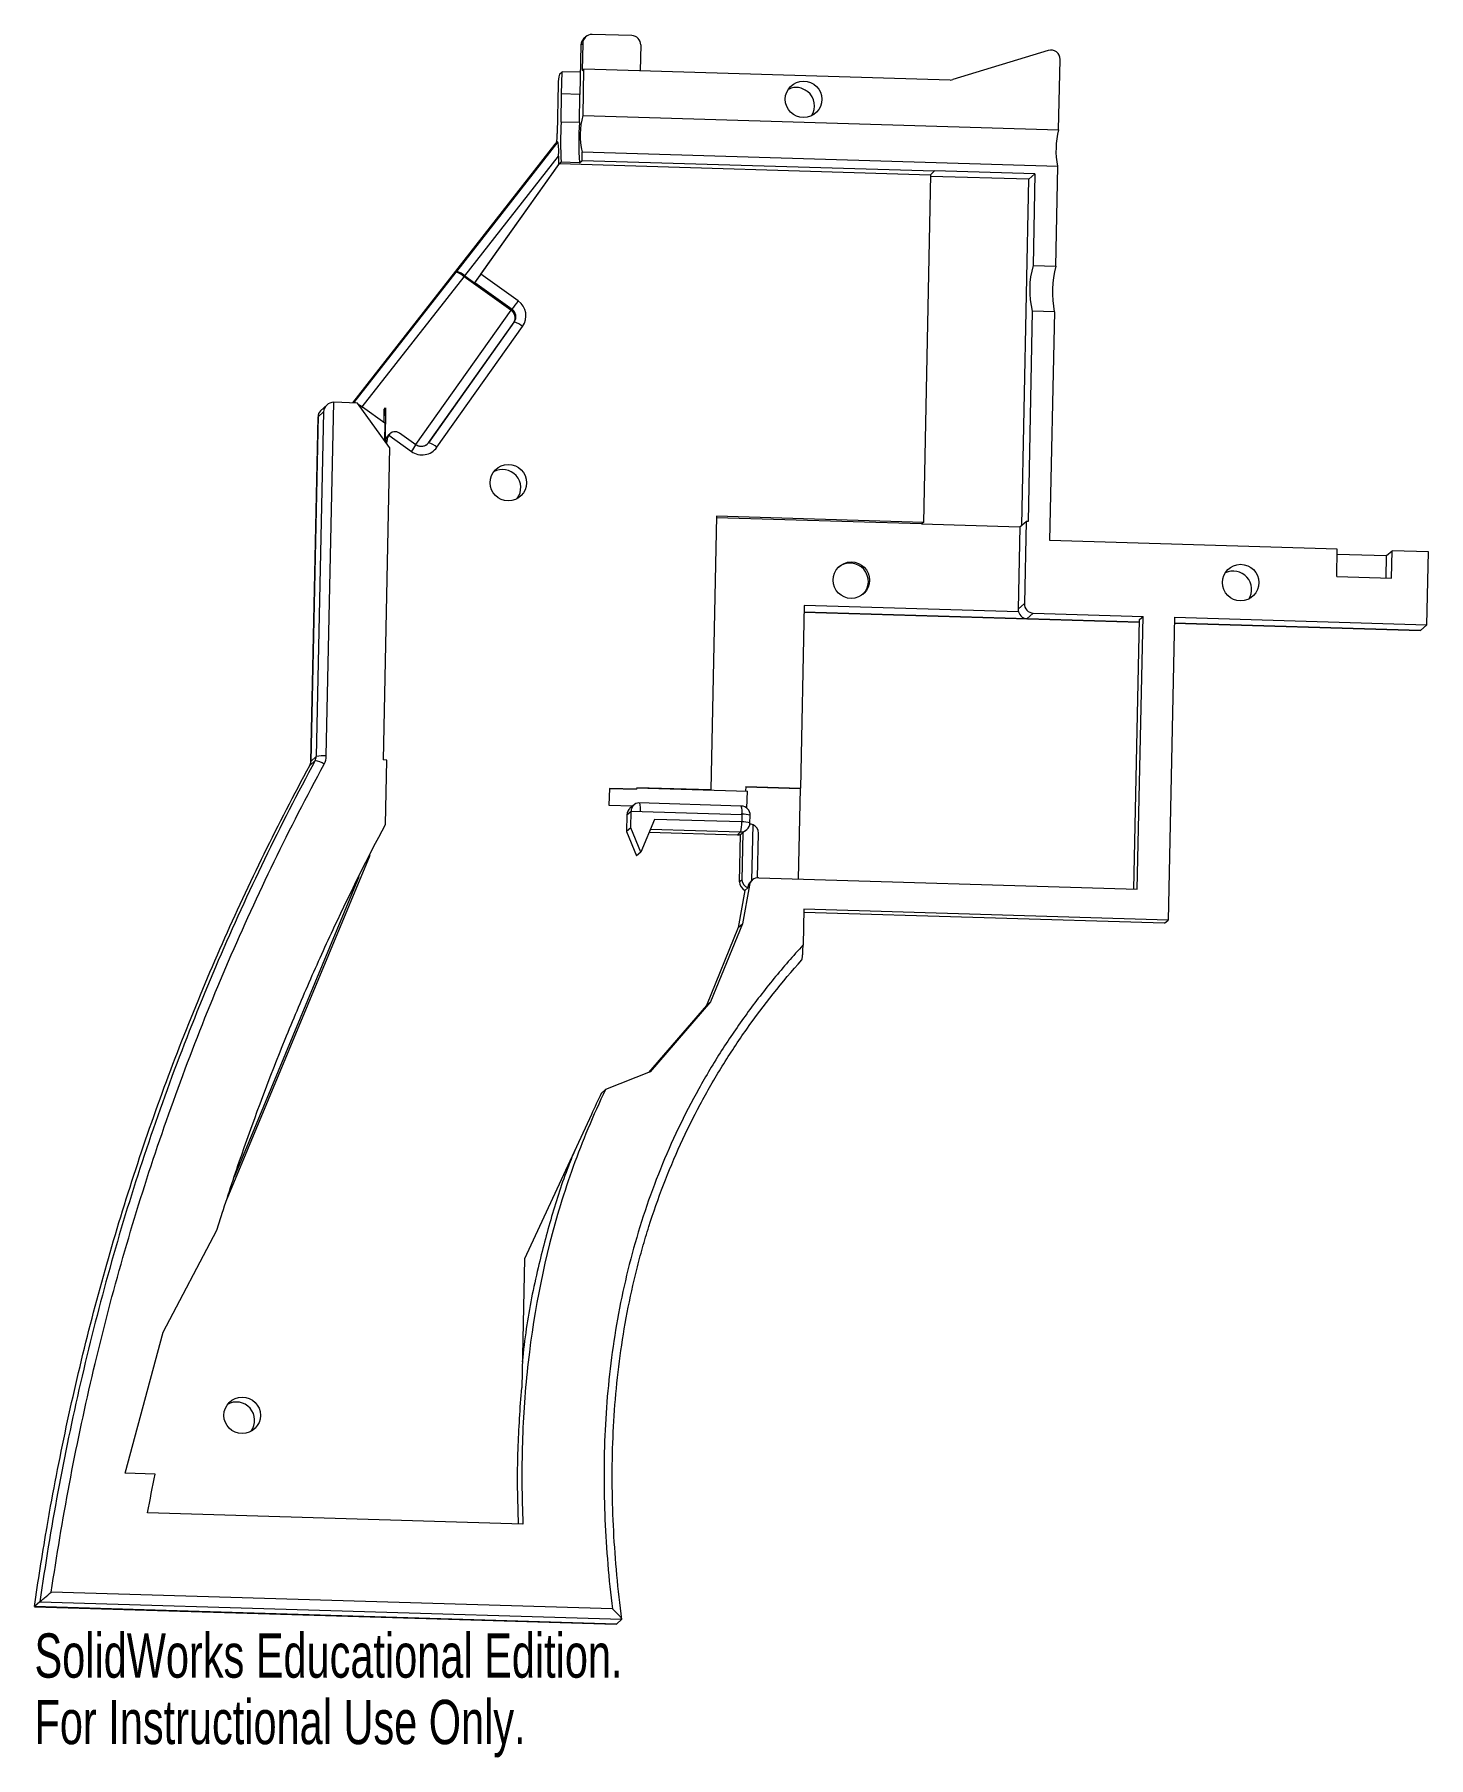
# Model space of a CAD drawing. Header units: millimetres. Extents: x -154 to -2, y -123 to 65.
import ezdxf

# ---------------------------------------------------------------- set-up
doc = ezdxf.new("R2010")
doc.units = ezdxf.units.MM
doc.styles.add('SLDTEXTSTYLE0', font='TXT', dxfattribs={"width": 0.7})

msp = doc.modelspace()

# ---------------------------------------------------------------- linework, layer by layer
at = {"color": 7, "linetype": 'Continuous', "lineweight": 15}
for p, q in [((-93.95, 64.05), (-94.06, 58.65)), ((-93.95, 64.05), (-93.75, 64.22)), ((-93.75, 64.22), (-93.81, 61.24)), ((-93.42, 64.94), (-93.62, 64.76)), ((-88.4, 65.06), (-92.73, 65.19)), ((-87.43, 64.04), (-87.49, 61.23)), ((-42.98, 63.44), (-53.38, 60.26)), ((-41.85, 54.78), (-41.69, 62.46)), ((-96.3, 60.85), (-96, 61.12)), ((-96.05, 58.71), (-96, 61.12)), ((-94.01, 61.06), (-96, 61.12)), ((-93.81, 61.24), (-93.62, 61.41)), ((-93.72, 56.34), (-93.62, 61.41)), ((-53.69, 60.22), (-93.62, 61.41)), ((-96.42, 59.77), (-96.53, 54.39)), ((-96.1, 55.63), (-96.05, 58.71)), ((-94.06, 58.65), (-96.05, 58.71)), ((-94.11, 55.57), (-94.06, 58.65)), ((-94.11, 55.57), (-96.1, 55.63)), ((-93.72, 56.34), (-41.85, 54.78)), ((-118.81, 25), (-96.75, 53.22)), ((-96.75, 53.21), (-118.81, 25)), ((-96.45, 53.48), (-107.51, 39.34)), ((-96.45, 53.48), (-96.75, 53.22)), ((-106.6, 38.84), (-96.39, 51.9)), ((-96.41, 50.99), (-105.55, 38.09)), ((-104.85, 39.02), (-96.28, 51.1)), ((-96.39, 51.9), (-96.41, 50.99)), ((-96.1, 51.26), (-96.41, 50.99)), ((-96.28, 51.1), (-55.84, 49.89)), ((-94.11, 51.2), (-96.1, 51.26)), ((-94.11, 51.2), (-93.83, 51.45)), ((-93.83, 51.45), (-93.81, 52.35)), ((-93.83, 51.45), (-55.37, 50.3)), ((-41.94, 50.8), (-93.81, 52.35)), ((-42.17, 39.91), (-41.94, 50.8)), ((-55.84, 49.89), (-56.6, 11.96)), ((-55.37, 50.3), (-55.84, 49.89)), ((-45.11, 49.39), (-55.84, 49.69)), ((-44.43, 49.99), (-55.37, 50.3)), ((-45.86, 11.65), (-45.11, 49.39)), ((-45.11, 49.39), (-44.43, 49.99)), ((-44.43, 49.99), (-44.63, 39.98)), ((-44.63, 39.98), (-42.17, 39.91)), ((-107.6, 39.25), (-118.75, 25)), ((-117.8, 24.55), (-106.69, 38.76)), ((-107.51, 39.34), (-107.6, 39.25)), ((-101.58, 35.11), (-106.69, 38.76)), ((-106.6, 38.84), (-105.55, 38.09)), ((-105.52, 38.12), (-105.55, 38.09)), ((-105.52, 38.12), (-101.46, 35.21)), ((-100.79, 36.11), (-104.85, 39.02)), ((-101.58, 35.11), (-111.98, 20.44)), ((-101.46, 35.21), (-101.58, 35.11)), ((-44.73, 35.01), (-45.19, 12.05)), ((-42.27, 34.93), (-44.73, 35.01)), ((-42.8, 9.98), (-42.27, 34.93)), ((-110.59, 20.62), (-101.24, 33.8)), ((-101.22, 33.82), (-110.57, 20.64)), ((-109.66, 20.15), (-100.31, 33.33)), ((-101.24, 33.8), (-101.22, 33.82)), ((-121.62, 24.79), (-122.36, 24.13)), ((-121.72, -13.53), (-120.9, 25.06)), ((-118.3, 24.98), (-120.9, 25.06)), ((-118.73, 25), (-118.69, 25.03)), ((-118.69, 25.03), (-118.72, 25)), ((-114.81, 20.11), (-118.3, 24.98)), ((-117.89, 24.4), (-117.78, 24.53)), ((-115.34, 22.79), (-117.78, 24.53)), ((-115.4, 24.27), (-115.26, 24.46)), ((-115.26, 24.46), (-115.31, 20.81)), ((-122.62, 23.57), (-123.41, -14.12)), ((-123.41, -14.12), (-122.61, 23.48)), ((-122.02, 24.01), (-122.81, -13.59)), ((-122.61, 23.48), (-122.02, 24.01)), ((-115.42, 22.85), (-115.4, 24.27)), ((-115.39, 22.82), (-115.36, 24.31)), ((-115.34, 22.79), (-115.38, 20.9)), ((-115.27, 20.75), (-115.09, 20.91)), ((-115.1, 20.51), (-115.09, 20.91)), ((-114.76, 21.63), (-114.98, 21.44)), ((-114.91, 21.47), (-112.43, 19.7)), ((-111.95, 20.42), (-113.72, 21.69)), ((-114.81, 20.11), (-115.53, -13.95)), ((-110.57, 20.64), (-110.59, 20.62)), ((-79.15, 12.63), (-79.78, -17.24)), ((-56.6, 11.96), (-79.15, 12.63)), ((-56.8, 11.78), (-79.15, 12.45)), ((-56.6, 11.96), (-56.8, 11.78)), ((-56.8, 11.78), (-46.07, 11.47)), ((-46.07, 11.47), (-46.26, 2.5)), ((-46.07, 11.47), (-45.4, 12.06)), ((-45.4, 12.06), (-45.59, 3.09)), ((-45.19, 12.05), (-45.4, 12.06)), ((-11.46, 9.04), (-42.8, 9.98)), ((-11.52, 6.05), (-11.46, 9.04)), ((-11.47, 8.5), (-6.08, 8.33)), ((-6.14, 5.89), (-6.08, 8.33)), ((-6.08, 8.33), (-5.49, 8.86)), ((-5.55, 5.88), (-5.49, 8.86)), ((-1.51, 8.74), (-5.49, 8.86)), ((-1.68, 0.78), (-1.51, 8.74)), ((-11.52, 6.05), (-5.55, 5.88)), ((-69.59, 2.89), (-70.01, -17.04)), ((-69.61, 2.17), (-33.05, 1.08)), ((-33.05, 1.08), (-69.61, 2.17)), ((-46.22, 2.19), (-69.59, 2.89)), ((-45.59, 3.09), (-46.26, 2.5)), ((-45.31, 1.45), (-44.62, 2.06)), ((-44.62, 2.06), (-32.64, 1.7)), ((-33.66, -28.05), (-33.04, 1.35)), ((-33.27, -28.06), (-32.64, 1.7)), ((-33.04, 1.35), (-32.64, 1.7)), ((-29.23, 1.6), (-29.92, -31.44)), ((-2.37, 0.16), (-29.24, 0.97)), ((-29.24, 0.96), (-2.38, 0.16)), ((-29.23, 1.6), (-1.68, 0.78)), ((-2.38, 0.16), (-2.37, 0.16)), ((-1.68, 0.78), (-2.37, 0.16)), ((-123.52, -14.57), (-122.93, -14.04)), ((-122.81, -13.59), (-123.41, -14.12)), ((-123.41, -14.12), (-123.41, -14.12)), ((-115.12, -13.97), (-115.53, -13.95)), ((-115.27, -21), (-115.12, -13.97)), ((-75.98, -16.86), (-75.99, -17.36)), ((-75.98, -16.86), (-70.01, -17.04)), ((-75.98, -16.89), (-70.04, -17.07)), ((-90.85, -17.07), (-90.89, -18.9)), ((-87.87, -17.16), (-90.85, -17.07)), ((-90.85, -17.08), (-87.87, -17.17)), ((-87.86, -17), (-87.87, -17.16)), ((-87.87, -17.16), (-87.87, -17.17)), ((-79.78, -17.24), (-87.86, -17)), ((-87.86, -17), (-75.8, -17.36)), ((-76.46, -18.99), (-87.63, -18.66)), ((-79.78, -17.24), (-79.78, -17.24)), ((-75.84, -19.23), (-75.8, -17.36)), ((-70.04, -17.07), (-70.25, -26.95)), ((-70.01, -17.04), (-70.04, -17.07)), ((-90.89, -18.9), (-88.31, -18.98)), ((-88.93, -19.95), (-88.97, -21.78)), ((-88.93, -19.95), (-88.46, -19.54)), ((-88.16, -18.85), (-88.6, -19.24)), ((-88.5, -21.37), (-88.46, -19.54)), ((-88.46, -19.54), (-76.39, -19.9)), ((-85.91, -20.45), (-87.41, -24.03)), ((-76.41, -20.73), (-85.91, -20.45)), ((-76.39, -19.9), (-76.41, -20.73)), ((-75.51, -20.84), (-75.49, -20.01)), ((-88.5, -21.37), (-88.97, -21.78)), ((-88.97, -21.78), (-87.88, -24.44)), ((-87.41, -24.03), (-88.5, -21.37)), ((-86.5, -21.85), (-76.89, -22.14)), ((-86.36, -21.52), (-76.53, -21.82)), ((-76.53, -21.82), (-76.89, -22.14)), ((-76.64, -27.27), (-76.53, -22.08)), ((-76.53, -22.08), (-76.3, -21.88)), ((-76.3, -21.88), (-76.4, -27.07)), ((-75.91, -21.62), (-75.84, -21.57)), ((-75.31, -27.13), (-75.18, -21.03)), ((-74.7, -26.83), (-74.6, -21.97)), ((-132.52, -61.85), (-116.95, -24.34)), ((-87.41, -24.03), (-87.88, -24.44)), ((-131.73, -59.45), (-118.14, -26.69)), ((-76.4, -27.07), (-76.64, -27.27)), ((-75.56, -27.63), (-76.33, -31.83)), ((-75.74, -27.92), (-76.06, -28.2)), ((-75.71, -27.76), (-75.56, -27.63)), ((-75.25, -27.07), (-75.39, -27.19)), ((-74.56, -26.82), (-33.27, -28.06)), ((-76.06, -28.2), (-76.8, -32.24)), ((-76.33, -31.83), (-79.81, -40.36)), ((-76.8, -32.24), (-76.33, -31.83)), ((-69.64, -30.25), (-69.72, -34.15)), ((-30.32, -31.79), (-69.65, -30.61)), ((-29.92, -31.44), (-69.64, -30.25)), ((-30.32, -31.79), (-29.92, -31.44)), ((-76.8, -32.24), (-80.27, -40.77)), ((-80.27, -40.77), (-86.58, -48.05)), ((-79.81, -40.36), (-86.41, -47.98)), ((-80.27, -40.77), (-79.81, -40.36)), ((-86.41, -47.98), (-91.26, -49.92)), ((-91.26, -49.92), (-91.73, -50.34)), ((-92.8, -52.65), (-100.12, -68.4)), ((-139.52, -76.38), (-133.64, -65.26)), ((-100.12, -68.4), (-100.41, -82.46)), ((-143.67, -91.77), (-139.52, -76.38)), ((-140.38, -91.87), (-143.67, -91.77)), ((-100.27, -97.33), (-141.2, -96.11)), ((-90.52, -106.59), (-151.71, -104.76)), ((-152.95, -105.81), (-153.54, -106.34)), ((-90.08, -108.24), (-153.54, -106.34)), ((-153.54, -106.34), (-153.54, -106.34)), ((-153.54, -106.35), (-90.1, -108.24)), ((-152.95, -105.81), (-89.48, -107.71)), ((-90.08, -108.24), (-90.1, -108.24)), ((-89.48, -107.71), (-90.08, -108.24))]:
    msp.add_line(p, q, dxfattribs=at)
at = {"color": 7, "linetype": 'Continuous', "lineweight": 15, "flags": 128}
for points in [[(-110.85, 20.38), (-110.7, 20.5), (-110.57, 20.64)], [(-110.59, 20.62), (-110.74, 20.46), (-110.76, 20.44)], [(-75.74, -27.92), (-75.72, -27.84), (-75.71, -27.76)]]:
    msp.add_lwpolyline(points, dxfattribs=at)
at = {"color": 7, "linetype": 'Continuous', "lineweight": 15}
for centre in [(-69.67, 58.12), (-101.87, 16.28), (-64.46, 5.65), (-22, 5.39), (-130.89, -85.47)]:
    msp.add_circle(centre, 1.99, dxfattribs=at)
for centre, radius, start, end in [((-92.96, 64.03), 0.987, 131.6585, 178.8679), ((-92.76, 64.2), 0.987, 88.2445, 178.8683), ((-88.43, 64.06), 1.01, 358.8792, 88.2584), ((-42.69, 62.48), 1, 358.7969, 106.7477), ((-92.86, 59.92), 3.56, 164.8649, 182.4847), ((-53.66, 61.21), 0.991, 268.2742, 286.9937), ((-70.47, 57.39), 2, 327.4589, 51.7423), ((-62.7, 53.4), 33.47, 176.188, 183.6755), ((-60.71, 53.35), 33.47, 176.188, 183.6755), ((-86.34, 54.19), 7.69, 163.7833, 193.8055), ((-33.31, 52.54), 8.83, 165.2539, 191.3201), ((-100.09, 54.23), 3.56, 344.8649, 2.4847), ((-102.26, 52.45), 5.89, 354.6102, 10.0334), ((-35.44, 37.31), 9.57, 163.7752, 193.9397), ((-30.86, 37.06), 11.66, 165.8583, 190.5221), ((-108.19, 37.07), 2.26, 48.3214, 74.8545), ((-108.1, 37.15), 2.26, 48.3214, 74.8545), ((-115.35, 46.19), 12.72, 320.5958, 325.6498), ((-111.28, 43.29), 12.72, 320.5958, 325.6498), ((-101.94, 34.48), 2, 324.919, 54.6198), ((-102.1, 34.27), 0.982, 331.3331, 57.8147), ((-102.04, 34.4), 1, 324.919, 54.6198), ((-101.81, 31.64), 2.26, 48.3166, 74.874), ((-120.87, 23.91), 1.15, 91.5207, 175.2589), ((-118.66, 24.79), 0.245, 57.0708, 97.6884), ((-121.89, 18.8), 7.05, 54.3374, 58.1062), ((-121.84, 23.55), 0.777, 131.5338, 185.3346), ((-114.32, 20.7), 0.986, 131.6423, 174.2189), ((-114.1, 20.9), 0.989, 144.6886, 179.2279), ((-114.21, 21.01), 0.837, 54.1264, 146.7305), ((-117.45, 23.56), 6.34, 322.4274, 330.3055), ((-111.27, 21.3), 1.98, 234.1636, 324.4599), ((-111.16, 18.46), 2.26, 48.3166, 74.874), ((-102.51, 15.73), 2, 324.1624, 119.0637), ((-64.6, 5.51), 2, 314.4572, 128.7689), ((-22.81, 4.65), 2, 327.5139, 115.7121), ((-45.26, 2.48), 1, 178.8058, 196.4149), ((-44.58, 3.07), 1.01, 178.8635, 268.184), ((-124.4, -14.09), 0.991, 331.6014, 358.8213), ((-123.8, -13.57), 0.991, 331.6014, 358.8213), ((-123.33, -16.45), 2.45, 55.6775, 80.4812), ((-122.06, -17.38), 3.87, 84.9085, 101.1966), ((-123.7, -13.49), 1.98, 331.6014, 358.8213), ((-87.62, -19.5), 0.842, 90.4379, 182.8535), ((-89.65, -19.28), 2.21, 352.3975, 16.2964), ((-87.94, -19.97), 0.987, 131.6585, 178.8679), ((-76.49, -19.99), 1, 358.7944, 88.287), ((-78.58, -19.61), 2.21, 352.3975, 16.2964), ((-76.21, -22.21), 2.32, 71.7994, 94.3819), ((-76.86, -21.15), 0.99, 268.2702, 289.9059), ((-79.96, -20.89), 3.56, 344.8649, 2.4847), ((-76.5, -20.83), 0.986, 268.2297, 311.5756), ((-76.23, -23.04), 2.32, 71.7994, 94.3819), ((-76.51, -20.82), 1, 311.613, 358.7944), ((-75.6, -21.95), 1.01, 358.8809, 65.5175), ((-75.63, -27.29), 1.01, 178.8804, 244.7162), ((-75.36, -26.94), 1.05, 187.2383, 249.0884), ((-74.6, -27.81), 0.985, 88.2013, 169.6557), ((-131.53, -86.02), 2, 324.1583, 119.0678)]:
    msp.add_arc(centre, radius, start, end, dxfattribs=at)
for points, knots in [([(-69.24, 58.96), (-69.41, 59.07), (-69.76, 59.31), (-70.39, 59.43), (-70.94, 59.39), (-71.22, 59.23), (-71.31, 59.18)], [0, 0, 0, 0, 0.281809, 0.569035, 0.860269, 1, 1, 1, 1]), ([(-110.85, 20.4), (-110.89, 20.37), (-111.02, 20.27), (-111.32, 20.22), (-111.67, 20.25), (-111.86, 20.37), (-111.95, 20.42)], [0, 0, 0, 0, 0.110608, 0.43287, 0.75298, 1, 1, 1, 1]), ([(-46.22, 2.19), (-46.15, 1.98), (-46.03, 1.8), (-45.8, 1.6), (-45.71, 1.55), (-45.52, 1.47), (-45.42, 1.45), (-45.31, 1.45)], [0, 0, 0, 0, 0.5, 0.5, 0.75, 0.75, 1, 1, 1, 1]), ([(-122.93, -14.04), (-124.85, -17.59), (-126.7, -21.19), (-130.22, -28.47), (-131.9, -32.15), (-136.69, -43.28), (-139.54, -50.85), (-144.55, -66.24), (-146.71, -74.04), (-149.43, -85.87), (-150.25, -89.84), (-151.73, -97.8), (-152.38, -101.8), (-152.95, -105.81)], [0, 0, 0, 0, 0.125, 0.125, 0.25, 0.25, 0.5, 0.5, 0.75, 0.75, 0.875, 0.875, 1, 1, 1, 1]), ([(-151.9, -96.05), (-151.26, -92.49), (-150.56, -88.94), (-149.01, -81.88), (-147.33, -74.85), (-145.38, -67.9), (-143.28, -60.99), (-142.17, -57.55), (-138.61, -47.32), (-135.97, -40.61), (-131.6, -30.7), (-130.07, -27.43), (-126.9, -20.95), (-125.24, -17.74), (-123.52, -14.57)], [0, 0, 0, 0, 0.125, 0.125, 0.25, 0.375, 0.375, 0.5, 0.5, 0.75, 0.75, 0.875, 0.875, 1, 1, 1, 1]), ([(-151.71, -104.76), (-151.13, -100.81), (-150.47, -96.88), (-149, -89.04), (-148.17, -85.13), (-145.46, -73.49), (-143.31, -65.82), (-138.34, -50.67), (-135.52, -43.23), (-130.8, -32.26), (-129.14, -28.64), (-125.67, -21.47), (-123.85, -17.93), (-121.95, -14.43)], [0, 0, 0, 0, 0.125, 0.125, 0.25, 0.25, 0.5, 0.5, 0.75, 0.75, 0.875, 0.875, 1, 1, 1, 1]), ([(-133.64, -65.26), (-133.45, -64.65), (-133.26, -64.04), (-132.38, -61.28), (-130.26, -54.89), (-127.89, -48.59), (-125.36, -42.36), (-124.48, -40.29), (-122.68, -36.17), (-121.76, -34.13), (-119.05, -28.35), (-117.2, -24.65), (-115.27, -21)], [0.2946604, 0.2946604, 0.2946604, 0.2946604, 0.3125, 0.3125, 0.375, 0.5, 0.5, 0.5625, 0.5625, 0.625, 0.625, 0.7403471, 0.7403471, 0.7403471, 0.7403471]), ([(-75.91, -21.62), (-75.93, -21.64), (-76, -21.71), (-76.13, -21.78), (-76.25, -21.85), (-76.28, -21.87), (-76.3, -21.88)], [0, 0, 0, 0, 0.093796, 0.398965, 0.714313, 1, 1, 1, 1]), ([(-75.71, -27.76), (-75.68, -27.65), (-75.62, -27.43), (-75.46, -27.27), (-75.38, -27.19)], [0, 0, 0, 0, 0.510207, 1, 1, 1, 1]), ([(-69.72, -34.15), (-70.26, -34.76), (-70.8, -35.36), (-71.87, -36.58), (-72.39, -37.2), (-73.93, -39.08), (-75.91, -41.63), (-77.73, -44.31), (-79.04, -46.35), (-79.47, -47.04), (-80.3, -48.44), (-80.71, -49.14), (-82.68, -52.69), (-84.07, -55.61), (-86.49, -61.6), (-87.51, -64.67), (-88.79, -69.39), (-89.16, -70.97), (-89.83, -74.16), (-90.11, -75.76), (-90.84, -80.58), (-91.16, -83.81), (-91.39, -88.7), (-91.43, -90.33), (-91.43, -93.59), (-91.4, -95.22), (-91.19, -100.1), (-90.91, -103.35), (-90.52, -106.59)], [0, 0, 0, 0, 0.03125, 0.03125, 0.0625, 0.0625, 0.125, 0.1875, 0.1875, 0.21875, 0.21875, 0.25, 0.25, 0.375, 0.375, 0.5, 0.5, 0.5625, 0.5625, 0.625, 0.625, 0.75, 0.75, 0.8125, 0.8125, 0.875, 0.875, 1, 1, 1, 1]), ([(-69.85, -35.78), (-69.83, -35.76), (-69.82, -35.68), (-69.79, -35.44), (-69.77, -35.29), (-69.75, -34.99), (-69.74, -34.82), (-69.73, -34.49), (-69.72, -34.32), (-69.72, -34.15)], [0, 0, 0, 0, 0.25, 0.25, 0.5, 0.5, 0.75, 0.75, 1, 1, 1, 1]), ([(-89.48, -107.71), (-89.69, -106.11), (-89.88, -104.5), (-90.17, -101.28), (-90.29, -99.68), (-90.55, -94.87), (-90.58, -91.68), (-90.36, -85.31), (-90.1, -82.14), (-89.24, -75.82), (-88.64, -72.68), (-87.66, -68.76), (-87.45, -67.98), (-87.01, -66.42), (-86.32, -64.1), (-85.52, -61.82), (-83.8, -57.32), (-82.46, -54.4), (-80.18, -50.14), (-79.38, -48.73), (-77.68, -45.99), (-76.79, -44.64), (-74.02, -40.7), (-72.01, -38.18), (-69.85, -35.78)], [0, 0, 0, 0, 0.0625, 0.0625, 0.125, 0.125, 0.25, 0.25, 0.375, 0.375, 0.5, 0.5, 0.53125, 0.53125, 0.5625, 0.625, 0.625, 0.75, 0.75, 0.8125, 0.8125, 0.875, 0.875, 1, 1, 1, 1]), ([(-91.26, -49.92), (-91.94, -51.33), (-92.58, -52.76), (-93.75, -55.57), (-94.29, -56.94), (-95.29, -59.72), (-95.75, -61.11), (-97.89, -68.13), (-99.04, -73.85), (-99.87, -81.12), (-100, -82.59), (-100.21, -85.52), (-100.29, -87), (-100.42, -91.43), (-100.4, -94.38), (-100.27, -97.33)], [0.3079561, 0.3079561, 0.3079561, 0.3079561, 0.375, 0.375, 0.4375, 0.4375, 0.5, 0.5, 0.75, 0.75, 0.8125, 0.8125, 0.875, 0.875, 1, 1, 1, 1]), ([(-94.51, -56.34), (-94.79, -56.99), (-95.8, -59.42), (-97.19, -63.77), (-98.75, -69.67), (-99.82, -74.96), (-100.22, -78.41), (-100.35, -79.62)], [0, 0, 0, 0, 0.087966, 0.328658, 0.567845, 0.849073, 1, 1, 1, 1]), ([(-100.75, -97.32), (-100.79, -96.03), (-100.88, -93.32), (-100.83, -88.36), (-100.57, -84.7), (-100.41, -82.46)], [0, 0, 0, 0, 0.259573, 0.547885, 1, 1, 1, 1]), ([(-152.95, -105.81), (-152.93, -105.8), (-152.87, -105.74), (-152.68, -105.59), (-152.57, -105.49), (-152.22, -105.19), (-151.96, -104.97), (-151.71, -104.76)], [0, 0, 0, 0, 0.25, 0.25, 0.5, 0.5, 1, 1, 1, 1]), ([(-89.48, -107.71), (-89.47, -107.7), (-89.5, -107.64), (-89.63, -107.47), (-89.72, -107.37), (-90.03, -107.05), (-90.27, -106.82), (-90.52, -106.59)], [0, 0, 0, 0, 0.25, 0.25, 0.5, 0.5, 1, 1, 1, 1])]:
    msp.add_open_spline(points, degree=3, knots=knots, dxfattribs=at)
for points in [[(-75.18, -21.03), (-75.3, -20.98), (-75.43, -20.95), (-75.56, -20.95)], [(-91.73, -50.34), (-92.1, -51.1), (-92.45, -51.88), (-92.8, -52.65)], [(-141.2, -96.11), (-140.94, -94.69), (-140.67, -93.28), (-140.38, -91.87)], [(-152.21, -97.84), (-152.11, -97.24), (-152, -96.65), (-151.9, -96.05)], [(-153.54, -106.34), (-153.15, -103.56), (-152.72, -100.79), (-152.24, -98.03)], [(-152.24, -98.03), (-152.23, -97.97), (-152.22, -97.9), (-152.21, -97.84)]]:
    msp.add_open_spline(points, degree=3, dxfattribs=at)

# ---------------------------------------------------------------- texts
at = {"color": 7, "linetype": 'Continuous', "char_height": 4.8336, "attachment_point": 1, "style": 'SLDTEXTSTYLE0'}
for s, insert in [('SolidWorks Educational Edition.', (-153.54, -109.26)), ('For Instructional Use Only.', (-153.54, -116.51))]:
    msp.add_mtext(s, dxfattribs=dict(at, insert=insert))

doc.saveas('drawing.dxf')
